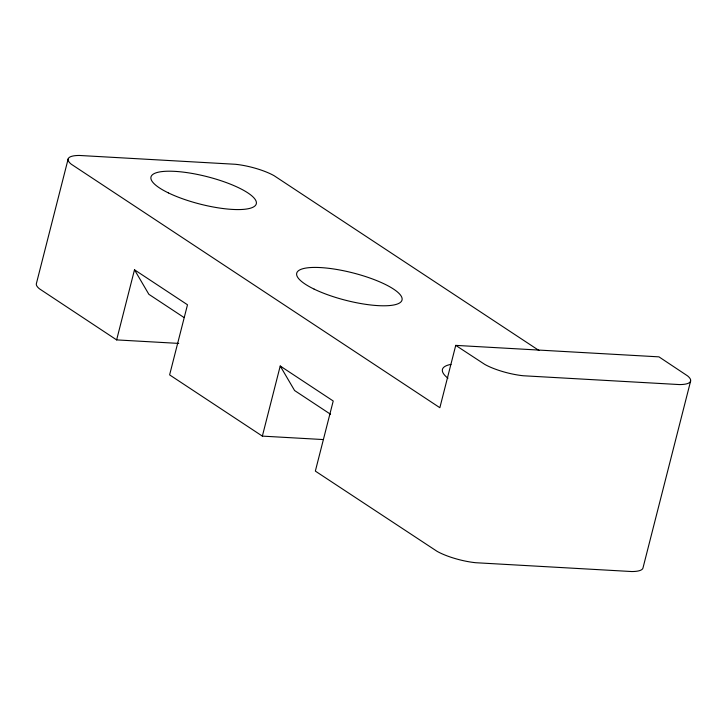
<?xml version="1.0" encoding="UTF-8"?>
<svg xmlns="http://www.w3.org/2000/svg" width="727" height="727" viewBox="0 0 727 727"><rect width="100%" height="100%" fill="white"/><g stroke="black" fill="none" stroke-linecap="round" stroke-linejoin="round"><path stroke-width="1.09" d="M68.165 158.913L36.395 283.548A33.306 8.679 14.3 0 0 39.476 288.828L116.629 339.9L178.724 343.408M116.629 339.9L134.495 269.79L187.493 304.777L169.618 374.887L262.356 436.118L323.324 439.562M262.356 436.118L280.222 366.008L333.22 400.995L315.345 471.105L437.109 551.357A33.306 8.679 14.3 0 0 475.649 562.716L631.745 571.54A33.306 8.679 14.3 0 0 642.95 568.087L690.605 381.13M455.738 345.38L484.764 364.4A33.306 8.679 14.3 0 0 523.304 375.759L679.4 384.574A33.306 8.679 14.3 0 0 687.524 375.859L658.962 356.857L455.738 345.38L439.853 407.702L71.246 164.184A33.306 8.679 14.3 0 1 79.37 155.46L235.466 164.284A33.306 8.679 14.3 0 1 274.006 175.643L538.98 350.487M183.876 317.426L148.862 294.308L134.495 269.79M330.549 414.272L294.589 390.526L280.222 366.008M447.941 378.213A54.334 14.158 14.3 0 1 451.004 364.381M314.128 289.119A54.334 14.158 14.3 0 0 401.004 301.823A54.334 14.158 14.3 0 0 332.975 268.872A54.334 14.158 14.3 0 0 314.128 289.119M168.391 192.9A54.334 14.158 14.3 0 0 255.277 205.605A54.334 14.158 14.3 0 0 187.239 172.653A54.334 14.158 14.3 0 0 168.391 192.9"/></g></svg>
